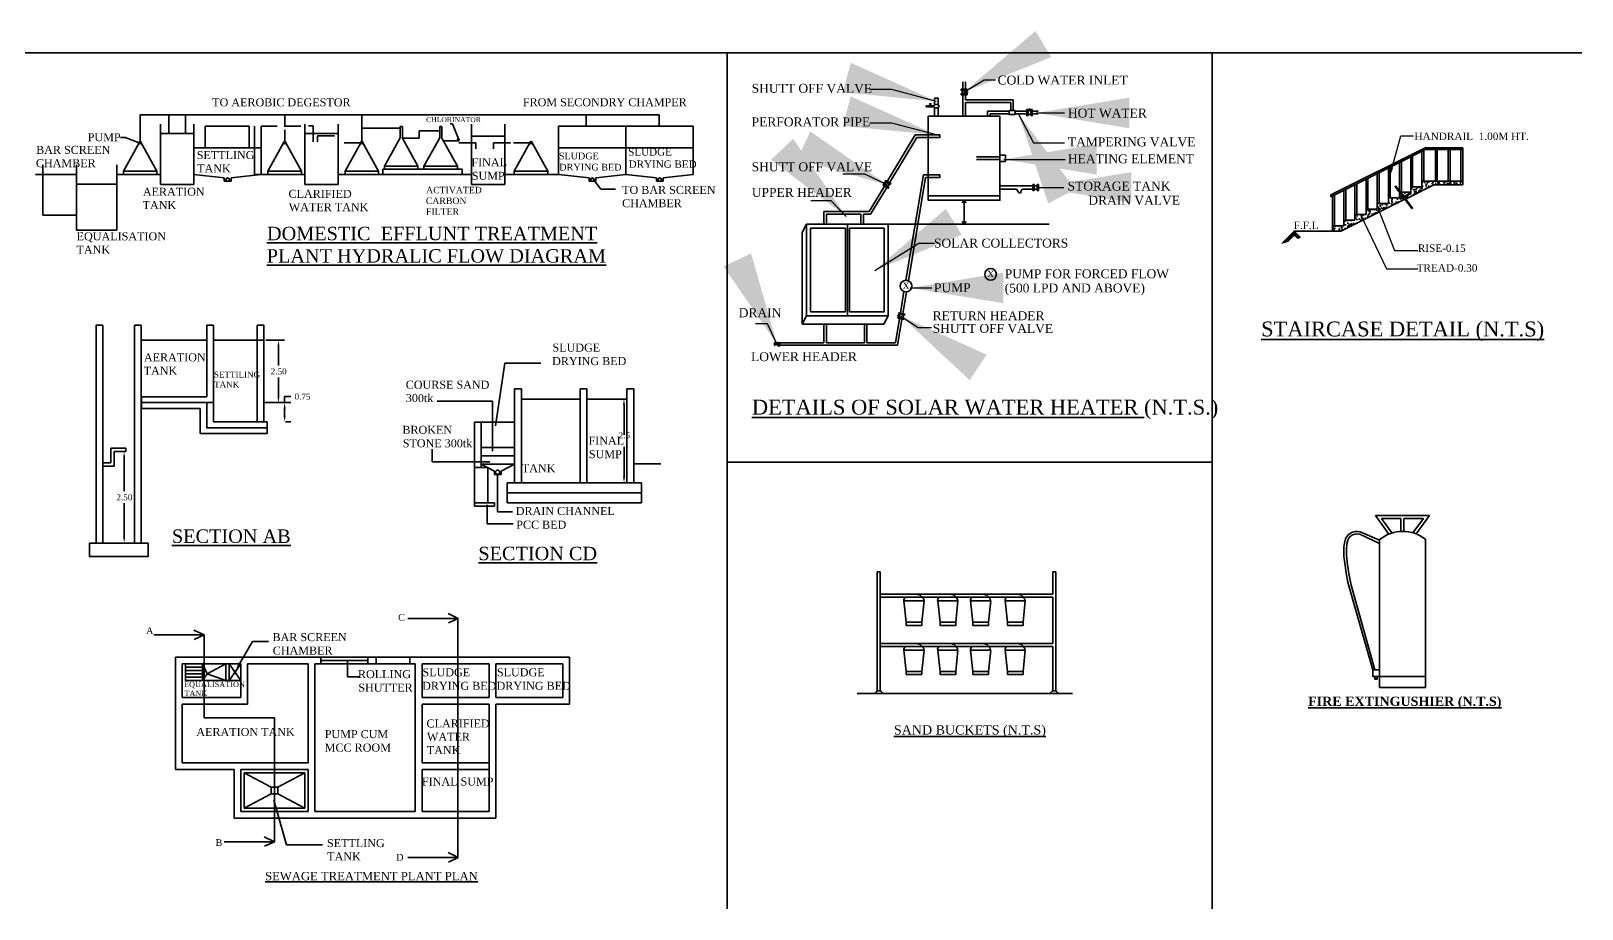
# Model space of a CAD drawing. Header units: metres. Extents: x 147 to 5559, y -3930 to 29.
# Drawn here: x 4072.71 to 4114.46, y -1648.63 to -1624.99 of the extents above; entities that cross this region are included whole.
import ezdxf

# ---------------------------------------------------------------- set-up
doc = ezdxf.new("R2010")
doc.units = ezdxf.units.M
doc.header["$MEASUREMENT"] = 0
doc.styles.add('POP', font='georgia.ttf')
doc.styles.get("Standard").update_dxf_attribs({"font": 'times.ttf'})
doc.dimstyles.new('ISO-25', dxfattribs={"dimtxt": 2.5, "dimasz": 2.5, "dimexe": 1.25, "dimexo": 0.625, "dimtad": 1, "dimtxsty": 'Standard', "dimcen": 2.5, "dimadec": 0, "dimazin": 0, "dimtfac": 1, "dimtmove": 0, "dimatfit": 3, "dimfxl": 0, "dimarcsym": 0})
doc.dimstyles.get("Standard").update_dxf_attribs({"dimtxt": 0.3, "dimasz": 0.18, "dimexe": 0.08, "dimexo": 0.5, "dimgap": 0.09, "dimtad": 0, "dimtih": 1, "dimtoh": 1, "dimzin": 0, "dimdsep": 46, "dimtxsty": 'Standard', "dimcen": 0.09, "dimadec": 0, "dimazin": 0, "dimtfac": 1, "dimtofl": 0, "dimtmove": 0, "dimatfit": 3, "dimfxl": 0, "dimtolj": 1, "dimtzin": 0, "dimarcsym": 0})
pattern_1 = [(50, (3964.50824, -1627.2041), (0.21517805, -0.01882564), [0.0225, -0.2475]), (355, (3964.50824, -1627.2041), (-0.0416254, 0.22565764), [0.018, -0.198]), (100.4514, (3964.52618, -1627.20567), (0.1735528, 0.20683186), [0.01912206, -0.21034263]), (46.1842, (3964.50824, -1627.1441), (0.3201723, -0.0496557), [0.03375, -0.37125]), (96.6356, (3964.53492, -1627.14824), (0.2803988, 0.29223536), [0.0286831, -0.3155139]), (351.1842, (3964.50824, -1627.1441), (0.2803986, 0.2922356), [0.027, -0.297]), (21, (3964.53824, -1627.1591), (0.17907212, -0.12078567), [0.0225, -0.2475]), (326, (3964.53824, -1627.1591), (0.0729946, 0.217545), [0.018, -0.198]), (71.4514, (3964.55317, -1627.16917), (0.2520668, 0.09675915), [0.01912206, -0.21034263]), (37.5, (3964.50824, -1627.204105), (0.003647957, 0.099868156), [0, -0.1956, 0, -0.201, 0, -0.19875]), (7.5, (3964.50824, -1627.2041), (0.07892086, 0.11832351), [0, -0.1146, 0, -0.1911, 0, -0.07575]), (327.5, (3964.44134, -1627.204105), (0.16014673, -0.00676646), [0, -0.075, 0, -0.234, 0, -0.3105]), (317.5, (3964.41134, -1627.2041), (0.17495585, 0.0300315), [0, -0.0975, 0, -0.1554, 0, -0.2205])]

msp = doc.modelspace()

# ---------------------------------------------------------------- hatches: boundary and pattern name
at = {"lineweight": 35}
h = msp.add_hatch(dxfattribs=at)
h.set_pattern_fill('AR-CONC', color=256, scale=0.03, style=0)
h.set_pattern_definition(pattern_1)
h.paths.add_polyline_path([(4110.472, -1629.134), (4111.249, -1629.134), (4111.249, -1629.034), (4110.149, -1629.034), (4110.149, -1629.184), (4109.849, -1629.184), (4109.849, -1629.334), (4109.549, -1629.334), (4109.549, -1629.484), (4109.249, -1629.484), (4109.249, -1629.634), (4108.949, -1629.634), (4108.949, -1629.784), (4108.649, -1629.784), (4108.649, -1629.934), (4108.349, -1629.934), (4108.349, -1630.084), (4108.049, -1630.084), (4108.049, -1630.234), (4107.749, -1630.234), (4107.749, -1630.384), (4107.972, -1630.384)])
h = msp.add_hatch(dxfattribs=at)
h.set_pattern_fill('AR-CONC', color=256, scale=0.03, style=0)
h.set_pattern_definition(pattern_1)
h.paths.add_polyline_path([(4110.472, -1629.134), (4111.249, -1629.134), (4111.249, -1629.034), (4110.149, -1629.034), (4110.149, -1629.184), (4109.849, -1629.184), (4109.849, -1629.334), (4109.549, -1629.334), (4109.549, -1629.484), (4109.249, -1629.484), (4109.249, -1629.634), (4108.949, -1629.634), (4108.949, -1629.784), (4108.649, -1629.784), (4108.649, -1629.934), (4108.349, -1629.934), (4108.349, -1630.084), (4108.049, -1630.084), (4108.049, -1630.234), (4107.749, -1630.234), (4107.749, -1630.384), (4107.972, -1630.384)])

# ---------------------------------------------------------------- linework, layer by layer
for p, q in [((4045.507, -1625.583), (4114.459, -1625.583)), ((4091.453, -1625.583), (4091.453, -1648.626)), ((4104.507, -1648.626), (4104.507, -1625.583)), ((4097.795, -1626.562), (4097.795, -1626.364)), ((4097.864, -1626.562), (4097.864, -1626.364)), ((4097.036, -1626.983), (4097.036, -1626.8)), ((4097.036, -1626.8), (4097.127, -1626.8)), ((4097.127, -1626.98), (4097.127, -1626.8)), ((4097.784, -1626.596), (4097.875, -1626.596)), ((4097.795, -1627.288), (4097.795, -1626.709)), ((4097.864, -1626.844), (4097.864, -1626.709)), ((4097.884, -1626.628), (4097.914, -1626.628)), ((4097.884, -1626.643), (4097.914, -1626.643)), ((4097.914, -1626.628), (4097.914, -1626.621)), ((4097.914, -1626.621), (4097.921, -1626.621)), ((4097.914, -1626.643), (4097.914, -1626.649)), ((4097.914, -1626.649), (4097.921, -1626.649)), ((4097.921, -1626.621), (4097.921, -1626.649)), ((4097.016, -1627.003), (4096.809, -1627.003)), ((4096.809, -1627.029), (4096.809, -1627.003)), ((4097.016, -1627.029), (4096.809, -1627.029)), ((4096.9, -1626.965), (4096.9, -1626.953)), ((4096.9, -1626.953), (4096.938, -1626.953)), ((4096.912, -1626.965), (4096.9, -1626.965)), ((4096.912, -1627.012), (4096.912, -1626.965)), ((4096.912, -1627.012), (4096.926, -1627.012)), ((4096.926, -1627.012), (4096.926, -1626.965)), ((4096.926, -1626.965), (4096.938, -1626.965)), ((4096.938, -1626.965), (4096.938, -1626.953)), ((4097.036, -1627.288), (4097.036, -1627.049)), ((4097.127, -1627.288), (4097.127, -1627.052)), ((4097.864, -1626.844), (4099.153, -1626.844)), ((4097.864, -1627.288), (4097.864, -1626.913)), ((4097.864, -1626.913), (4099.085, -1626.913)), ((4098.463, -1627.153), (4099.039, -1627.153)), ((4098.463, -1627.153), (4098.463, -1627.288)), ((4098.531, -1627.222), (4099.039, -1627.222)), ((4098.531, -1627.222), (4098.531, -1627.288)), ((4099.085, -1626.913), (4099.085, -1627.136)), ((4099.153, -1626.844), (4099.153, -1627.136)), ((4099.199, -1627.153), (4099.516, -1627.153)), ((4099.199, -1627.222), (4099.516, -1627.222)), ((4099.55, -1627.234), (4099.55, -1627.142)), ((4099.575, -1627.103), (4099.575, -1627.097)), ((4099.575, -1627.097), (4099.603, -1627.097)), ((4099.582, -1627.103), (4099.575, -1627.103)), ((4099.582, -1627.133), (4099.582, -1627.103)), ((4099.597, -1627.133), (4099.597, -1627.103)), ((4099.597, -1627.103), (4099.603, -1627.103)), ((4099.603, -1627.103), (4099.603, -1627.097)), ((4099.663, -1627.153), (4099.821, -1627.153)), ((4099.663, -1627.222), (4099.821, -1627.222)), ((4075.892, -1627.246), (4075.654, -1627.246)), ((4075.654, -1627.971), (4075.654, -1627.246)), ((4075.654, -1627.246), (4089.624, -1627.246)), ((4076.045, -1627.246), (4076.028, -1627.246)), ((4076.42, -1627.246), (4076.045, -1627.246)), ((4076.195, -1629.126), (4076.195, -1627.501)), ((4076.42, -1627.458), (4076.42, -1627.246)), ((4076.42, -1627.752), (4076.42, -1627.458)), ((4076.872, -1627.752), (4076.872, -1627.246)), ((4077.097, -1629.126), (4077.097, -1627.501)), ((4077.401, -1628.133), (4077.401, -1627.557)), ((4077.401, -1627.557), (4078.588, -1627.557)), ((4078.588, -1627.557), (4078.588, -1628.133)), ((4078.728, -1628.855), (4078.728, -1627.557)), ((4078.907, -1628.13), (4078.907, -1627.552)), ((4078.907, -1627.552), (4079.341, -1627.552)), ((4079.525, -1627.552), (4079.973, -1627.552)), ((4079.545, -1627.529), (4079.545, -1627.247)), ((4080.083, -1629.126), (4080.083, -1627.501)), ((4080.187, -1627.548), (4080.307, -1627.548)), ((4080.307, -1627.548), (4080.307, -1627.743)), ((4080.308, -1627.752), (4080.308, -1627.605)), ((4080.308, -1627.973), (4080.308, -1627.605)), ((4080.985, -1629.126), (4080.985, -1627.501)), ((4081.618, -1627.971), (4081.618, -1627.246)), ((4081.618, -1627.608), (4082.651, -1627.608)), ((4082.651, -1627.87), (4082.651, -1627.564)), ((4082.651, -1627.564), (4082.711, -1627.564)), ((4082.711, -1627.878), (4082.711, -1627.564)), ((4083.715, -1627.87), (4083.715, -1627.564)), ((4083.715, -1627.564), (4083.775, -1627.564)), ((4083.775, -1627.878), (4083.775, -1627.564)), ((4084.062, -1627.491), (4083.997, -1627.491)), ((4084.219, -1627.898), (4084.062, -1627.491)), ((4084.566, -1629.126), (4084.566, -1627.501)), ((4085.468, -1629.126), (4085.468, -1627.501)), ((4086.914, -1627.557), (4088.405, -1627.557)), ((4086.914, -1628.133), (4086.914, -1627.557)), ((4087.66, -1627.557), (4087.66, -1627.246)), ((4088.405, -1627.557), (4089.031, -1627.557)), ((4088.726, -1628.855), (4088.726, -1627.557)), ((4089.031, -1627.557), (4090.217, -1627.557)), ((4089.031, -1627.557), (4090.538, -1627.557)), ((4089.624, -1627.557), (4089.624, -1627.246)), ((4090.538, -1627.557), (4090.538, -1628.855)), ((4075.252, -1627.863), (4075.124, -1627.863)), ((4075.623, -1628.003), (4075.202, -1628.765)), ((4075.623, -1628.003), (4075.252, -1627.863)), ((4075.683, -1628.002), (4076.104, -1628.765)), ((4076.195, -1627.752), (4077.097, -1627.752)), ((4079.511, -1628.003), (4079.09, -1628.765)), ((4079.545, -1627.972), (4079.545, -1627.649)), ((4079.571, -1628.002), (4079.992, -1628.765)), ((4080.082, -1627.752), (4080.985, -1627.752)), ((4080.307, -1627.743), (4080.307, -1627.964)), ((4080.308, -1627.752), (4080.308, -1627.973)), ((4080.426, -1627.974), (4080.426, -1627.818)), ((4080.426, -1627.818), (4080.887, -1627.818)), ((4081.585, -1628.003), (4081.147, -1628.003)), ((4081.587, -1628.003), (4081.166, -1628.765)), ((4081.647, -1628.002), (4082.068, -1628.765)), ((4082.651, -1627.87), (4082.225, -1628.632)), ((4082.711, -1627.878), (4083.128, -1628.632)), ((4082.711, -1627.878), (4083.161, -1627.878)), ((4083.161, -1627.878), (4083.161, -1627.683)), ((4083.161, -1627.683), (4083.715, -1627.683)), ((4083.715, -1627.87), (4083.289, -1628.632)), ((4083.775, -1627.878), (4084.191, -1628.632)), ((4083.813, -1627.947), (4084.122, -1627.947)), ((4084.122, -1627.947), (4084.218, -1627.947)), ((4084.69, -1628.006), (4084.229, -1628.006)), ((4084.566, -1627.819), (4085.468, -1627.819)), ((4084.69, -1628.162), (4084.69, -1628.006)), ((4085.158, -1628.162), (4085.158, -1628.006)), ((4085.158, -1628.006), (4085.619, -1628.006)), ((4086.142, -1628.003), (4085.704, -1628.003)), ((4086.144, -1628.003), (4085.722, -1628.765)), ((4086.203, -1628.002), (4086.625, -1628.765)), ((4096.515, -1627.791), (4095.762, -1629.042)), ((4096.554, -1627.859), (4095.821, -1629.076)), ((4096.865, -1627.791), (4096.515, -1627.791)), ((4096.865, -1627.859), (4096.554, -1627.859)), ((4077.097, -1628.133), (4078.909, -1628.133)), ((4078.909, -1628.133), (4078.909, -1628.855)), ((4086.914, -1628.133), (4088.726, -1628.133)), ((4086.914, -1628.855), (4086.914, -1628.133)), ((4088.726, -1628.855), (4088.726, -1628.133)), ((4088.726, -1628.133), (4090.538, -1628.133)), ((4098.947, -1628.33), (4098.794, -1628.33)), ((4098.947, -1628.504), (4098.947, -1628.33)), ((4107.699, -1629.403), (4110.236, -1628.134)), ((4107.699, -1629.459), (4110.248, -1628.184)), ((4109.849, -1629.184), (4109.849, -1628.384)), ((4109.899, -1629.184), (4109.899, -1628.359)), ((4110.149, -1629.034), (4110.149, -1628.234)), ((4110.199, -1629.034), (4110.199, -1628.209)), ((4110.236, -1628.134), (4111.249, -1628.134)), ((4110.248, -1628.184), (4111.249, -1628.184)), ((4110.514, -1628.184), (4110.514, -1629.034)), ((4110.564, -1628.184), (4110.564, -1629.034)), ((4110.862, -1628.184), (4110.862, -1629.034)), ((4110.912, -1628.184), (4110.912, -1629.034)), ((4111.199, -1629.034), (4111.199, -1628.184)), ((4111.249, -1629.034), (4111.249, -1628.134)), ((4072.837, -1628.855), (4073.938, -1628.855)), ((4073.036, -1628.595), (4073.036, -1629.949)), ((4073.938, -1629.949), (4073.938, -1628.595)), ((4073.938, -1628.595), (4073.938, -1630.35)), ((4075.021, -1630.35), (4075.021, -1628.595)), ((4075.021, -1628.855), (4076.195, -1628.855)), ((4075.202, -1628.855), (4075.202, -1628.765)), ((4075.202, -1628.765), (4076.104, -1628.765)), ((4076.104, -1628.855), (4076.104, -1628.765)), ((4076.195, -1628.855), (4076.195, -1629.126)), ((4077.097, -1628.855), (4077.917, -1628.945)), ((4078.909, -1628.855), (4078.097, -1628.945)), ((4078.728, -1628.855), (4079.191, -1628.855)), ((4078.909, -1628.855), (4079.51, -1628.855)), ((4078.909, -1628.855), (4080.083, -1628.855)), ((4079.09, -1628.765), (4079.992, -1628.765)), ((4079.09, -1628.765), (4079.09, -1628.855)), ((4079.992, -1628.765), (4079.992, -1628.855)), ((4080.985, -1628.855), (4084.566, -1628.855)), ((4080.985, -1628.855), (4082.158, -1628.855)), ((4081.166, -1628.855), (4081.166, -1628.765)), ((4081.166, -1628.765), (4082.068, -1628.765)), ((4082.068, -1628.855), (4082.068, -1628.765)), ((4082.187, -1628.854), (4082.187, -1628.71)), ((4082.187, -1628.71), (4084.318, -1628.71)), ((4082.225, -1628.71), (4082.225, -1628.632)), ((4082.225, -1628.632), (4083.128, -1628.632)), ((4083.128, -1628.71), (4083.128, -1628.632)), ((4083.289, -1628.71), (4083.289, -1628.632)), ((4083.289, -1628.632), (4084.191, -1628.632)), ((4084.191, -1628.71), (4084.191, -1628.632)), ((4084.318, -1628.71), (4084.318, -1628.855)), ((4085.468, -1628.855), (4086.914, -1628.855)), ((4085.722, -1628.855), (4085.722, -1628.765)), ((4085.722, -1628.765), (4086.625, -1628.765)), ((4086.625, -1628.855), (4086.625, -1628.765)), ((4086.914, -1628.855), (4087.734, -1628.945)), ((4088.726, -1628.855), (4087.914, -1628.945)), ((4088.726, -1628.855), (4089.546, -1628.945)), ((4090.538, -1628.855), (4089.726, -1628.945)), ((4096.733, -1628.867), (4096.261, -1631.702)), ((4096.733, -1628.867), (4096.865, -1628.867)), ((4097.176, -1628.867), (4097.176, -1628.936)), ((4098.794, -1628.504), (4098.947, -1628.504)), ((4108.949, -1629.634), (4108.949, -1628.834)), ((4108.999, -1629.634), (4108.999, -1628.809)), ((4109.249, -1629.484), (4109.249, -1628.684)), ((4109.299, -1629.484), (4109.299, -1628.659)), ((4109.549, -1629.334), (4109.549, -1628.534)), ((4109.599, -1629.334), (4109.599, -1628.509)), ((4073.938, -1629.113), (4075.021, -1629.113)), ((4076.195, -1629.126), (4077.097, -1629.126)), ((4077.917, -1628.945), (4077.917, -1629.036)), ((4077.917, -1629.036), (4078.097, -1629.036)), ((4078.097, -1628.945), (4078.097, -1629.036)), ((4080.083, -1629.126), (4080.985, -1629.126)), ((4084.566, -1629.126), (4085.468, -1629.126)), ((4087.734, -1628.945), (4087.734, -1629.036)), ((4087.734, -1629.036), (4087.914, -1629.036)), ((4087.841, -1628.983), (4088.052, -1629.253)), ((4087.914, -1628.945), (4087.914, -1629.036)), ((4088.052, -1629.253), (4088.447, -1629.253)), ((4089.546, -1628.945), (4089.546, -1629.036)), ((4089.546, -1629.036), (4089.726, -1629.036)), ((4089.726, -1628.945), (4089.726, -1629.036)), ((4095.686, -1629.168), (4095.274, -1629.853)), ((4095.745, -1629.203), (4095.312, -1629.921)), ((4095.667, -1629.088), (4095.681, -1629.064)), ((4095.673, -1629.092), (4095.667, -1629.088)), ((4095.676, -1629.086), (4095.673, -1629.092)), ((4095.702, -1629.101), (4095.676, -1629.086)), ((4095.687, -1629.067), (4095.681, -1629.064)), ((4095.684, -1629.073), (4095.687, -1629.067)), ((4095.709, -1629.088), (4095.684, -1629.073)), ((4095.773, -1629.179), (4095.693, -1629.133)), ((4096.791, -1628.936), (4096.328, -1631.716)), ((4096.791, -1628.936), (4096.865, -1628.936)), ((4098.794, -1629.159), (4099.68, -1629.159)), ((4098.794, -1629.25), (4099.237, -1629.25)), ((4099.237, -1629.25), (4099.315, -1629.355)), ((4099.417, -1629.25), (4099.68, -1629.25)), ((4108.049, -1630.084), (4108.049, -1629.284)), ((4108.099, -1630.084), (4108.099, -1629.259)), ((4108.349, -1629.934), (4108.349, -1629.134)), ((4108.399, -1629.934), (4108.399, -1629.109)), ((4108.649, -1629.784), (4108.649, -1628.984)), ((4108.699, -1629.784), (4108.699, -1628.959)), ((4109.723, -1629.509), (4110.472, -1629.134)), ((4109.723, -1629.509), (4110.472, -1629.134)), ((4109.849, -1629.334), (4109.849, -1629.184)), ((4109.849, -1629.184), (4110.149, -1629.184)), ((4109.849, -1629.334), (4109.849, -1629.184)), ((4109.849, -1629.184), (4110.149, -1629.184)), ((4110.149, -1629.184), (4110.149, -1629.034)), ((4110.149, -1629.034), (4111.249, -1629.034)), ((4110.149, -1629.184), (4110.149, -1629.034)), ((4110.149, -1629.034), (4111.249, -1629.034)), ((4110.472, -1629.134), (4111.249, -1629.134)), ((4110.472, -1629.134), (4111.249, -1629.134)), ((4111.249, -1629.034), (4111.249, -1629.134)), ((4111.249, -1629.034), (4111.249, -1629.134)), ((4098.794, -1629.425), (4096.865, -1629.425)), ((4097.83, -1629.546), (4097.778, -1629.62)), ((4097.83, -1629.546), (4097.83, -1630.192)), ((4097.83, -1629.546), (4097.881, -1629.62)), ((4107.699, -1629.459), (4107.699, -1629.403)), ((4107.749, -1630.234), (4107.749, -1629.434)), ((4107.799, -1630.234), (4107.799, -1629.409)), ((4107.972, -1630.384), (4109.694, -1629.523)), ((4107.972, -1630.384), (4109.694, -1629.523)), ((4108.949, -1629.784), (4108.949, -1629.634)), ((4108.949, -1629.634), (4109.249, -1629.634)), ((4108.949, -1629.784), (4108.949, -1629.634)), ((4108.949, -1629.634), (4109.249, -1629.634)), ((4109.249, -1629.634), (4109.249, -1629.484)), ((4109.249, -1629.484), (4109.549, -1629.484)), ((4109.249, -1629.634), (4109.249, -1629.484)), ((4109.249, -1629.484), (4109.549, -1629.484)), ((4109.549, -1629.484), (4109.549, -1629.334)), ((4109.549, -1629.334), (4109.549, -1629.334)), ((4109.549, -1629.484), (4109.549, -1629.334)), ((4109.549, -1629.334), (4109.549, -1629.334)), ((4109.574, -1629.334), (4109.849, -1629.334)), ((4109.574, -1629.334), (4109.849, -1629.334)), ((4073.036, -1629.949), (4073.938, -1629.949)), ((4095.274, -1629.853), (4094.052, -1629.853)), ((4094.052, -1629.853), (4094.052, -1630.192)), ((4095.049, -1629.921), (4094.121, -1629.921)), ((4094.121, -1629.921), (4094.121, -1630.192)), ((4095.049, -1629.921), (4095.049, -1630.192)), ((4095.312, -1629.921), (4095.118, -1629.921)), ((4095.118, -1629.921), (4095.118, -1630.192)), ((4097.83, -1630.192), (4097.778, -1630.118)), ((4097.83, -1630.192), (4097.881, -1630.118)), ((4108.049, -1630.234), (4108.049, -1630.084)), ((4108.049, -1630.084), (4108.349, -1630.084)), ((4108.049, -1630.234), (4108.049, -1630.084)), ((4108.049, -1630.084), (4108.349, -1630.084)), ((4108.349, -1630.084), (4108.349, -1629.934)), ((4108.349, -1629.934), (4108.649, -1629.934)), ((4108.349, -1630.084), (4108.349, -1629.934)), ((4108.349, -1629.934), (4108.649, -1629.934)), ((4108.649, -1629.934), (4108.649, -1629.784)), ((4108.649, -1629.784), (4108.949, -1629.784)), ((4108.649, -1629.934), (4108.649, -1629.784)), ((4108.649, -1629.784), (4108.949, -1629.784)), ((4073.938, -1630.35), (4075.021, -1630.35)), ((4093.59, -1630.192), (4093.473, -1630.419)), ((4093.473, -1630.419), (4093.473, -1632.885)), ((4094.688, -1632.658), (4094.688, -1630.192)), ((4106.384, -1630.714), (4106.714, -1630.384)), ((4106.384, -1630.714), (4106.714, -1630.384)), ((4106.422, -1630.702), (4106.714, -1630.409)), ((4106.422, -1630.702), (4106.714, -1630.409)), ((4106.459, -1630.69), (4106.714, -1630.435)), ((4106.459, -1630.69), (4106.714, -1630.435)), ((4106.496, -1630.679), (4106.714, -1630.46)), ((4106.496, -1630.679), (4106.714, -1630.46)), ((4106.533, -1630.667), (4106.714, -1630.486)), ((4106.533, -1630.667), (4106.714, -1630.486)), ((4107.749, -1630.384), (4106.714, -1630.384)), ((4106.886, -1630.555), (4106.714, -1630.384)), ((4107.749, -1630.384), (4106.714, -1630.384)), ((4106.886, -1630.555), (4106.714, -1630.384)), ((4106.867, -1630.561), (4106.714, -1630.409)), ((4106.867, -1630.561), (4106.714, -1630.409)), ((4106.847, -1630.568), (4106.714, -1630.435)), ((4106.847, -1630.568), (4106.714, -1630.435)), ((4106.828, -1630.574), (4106.714, -1630.46)), ((4106.828, -1630.574), (4106.714, -1630.46)), ((4106.808, -1630.58), (4106.714, -1630.486)), ((4106.808, -1630.58), (4106.714, -1630.486)), ((4107.749, -1630.384), (4107.749, -1630.234)), ((4107.749, -1630.234), (4108.049, -1630.234)), ((4107.749, -1630.384), (4107.749, -1630.234)), ((4107.749, -1630.234), (4108.049, -1630.234)), ((4107.749, -1630.384), (4107.749, -1630.384)), ((4107.749, -1630.384), (4107.972, -1630.384)), ((4107.749, -1630.384), (4107.749, -1630.384)), ((4107.749, -1630.384), (4107.972, -1630.384)), ((4096.211, -1632.005), (4096.114, -1632.589)), ((4096.279, -1632.014), (4096.181, -1632.601)), ((4093.59, -1632.658), (4093.473, -1632.885)), ((4095.786, -1632.658), (4095.669, -1632.885)), ((4096.048, -1632.666), (4096.053, -1632.638)), ((4096.06, -1632.639), (4096.053, -1632.638)), ((4096.059, -1632.646), (4096.06, -1632.639)), ((4096.088, -1632.651), (4096.059, -1632.646)), ((4074.465, -1638.775), (4074.465, -1632.909)), ((4074.465, -1632.909), (4074.645, -1632.909)), ((4074.645, -1632.909), (4074.645, -1638.775)), ((4075.503, -1638.775), (4075.503, -1632.909)), ((4075.503, -1632.909), (4075.683, -1632.909)), ((4075.683, -1632.909), (4075.683, -1638.775)), ((4077.448, -1632.909), (4077.626, -1632.909)), ((4077.448, -1632.909), (4077.448, -1634.837)), ((4077.626, -1635.514), (4077.626, -1632.909)), ((4078.799, -1632.909), (4078.979, -1632.909)), ((4078.799, -1635.514), (4078.799, -1632.909)), ((4078.979, -1635.514), (4078.979, -1632.909)), ((4093.473, -1632.885), (4095.669, -1632.885)), ((4094.052, -1633.382), (4094.052, -1632.885)), ((4094.121, -1633.382), (4094.121, -1632.885)), ((4095.146, -1633.382), (4095.146, -1632.885)), ((4095.215, -1633.382), (4095.215, -1632.885)), ((4096.089, -1632.734), (4095.982, -1633.382)), ((4096.157, -1632.746), (4096.04, -1633.451)), ((4096.055, -1632.667), (4096.048, -1632.666)), ((4096.056, -1632.66), (4096.055, -1632.667)), ((4096.086, -1632.666), (4096.056, -1632.66)), ((4096.178, -1632.716), (4096.088, -1632.699)), ((4075.683, -1633.315), (4077.448, -1633.315)), ((4077.626, -1633.315), (4078.979, -1633.315)), ((4079.036, -1633.315), (4079.537, -1633.315)), ((4079.374, -1633.478), (4079.374, -1633.993)), ((4092.736, -1633.375), (4092.725, -1633.375)), ((4092.725, -1633.382), (4092.725, -1633.375)), ((4092.725, -1633.382), (4092.725, -1633.451)), ((4092.725, -1633.451), (4092.725, -1633.458)), ((4092.736, -1633.458), (4092.725, -1633.458)), ((4092.736, -1633.375), (4092.736, -1633.458)), ((4092.804, -1633.4), (4092.736, -1633.4)), ((4092.804, -1633.433), (4092.736, -1633.433)), ((4092.804, -1633.375), (4092.804, -1633.458)), ((4092.804, -1633.375), (4092.815, -1633.375)), ((4092.804, -1633.458), (4092.815, -1633.458)), ((4092.815, -1633.382), (4092.815, -1633.375)), ((4092.87, -1633.382), (4092.815, -1633.382)), ((4092.815, -1633.382), (4092.815, -1633.451)), ((4092.845, -1633.451), (4092.815, -1633.451)), ((4092.815, -1633.451), (4092.815, -1633.458)), ((4092.834, -1633.469), (4092.845, -1633.451)), ((4092.844, -1633.482), (4092.834, -1633.469)), ((4092.87, -1633.451), (4092.844, -1633.482)), ((4094.052, -1633.382), (4092.87, -1633.382)), ((4092.87, -1633.451), (4092.87, -1633.382)), ((4096.04, -1633.451), (4092.87, -1633.451)), ((4095.146, -1633.382), (4094.121, -1633.382)), ((4095.982, -1633.382), (4095.215, -1633.382)), ((4079.374, -1634.833), (4079.374, -1634.318)), ((4085.217, -1635.618), (4085.47, -1633.931)), ((4085.47, -1633.931), (4086.434, -1633.931)), ((4085.731, -1637.155), (4085.731, -1634.628)), ((4085.731, -1634.628), (4085.731, -1634.808)), ((4085.731, -1634.628), (4085.912, -1634.628)), ((4085.912, -1634.628), (4085.912, -1637.155)), ((4087.491, -1634.628), (4087.491, -1637.155)), ((4087.491, -1634.628), (4087.672, -1634.628)), ((4087.672, -1634.628), (4087.672, -1637.155)), ((4088.755, -1634.628), (4088.755, -1637.155)), ((4088.755, -1634.628), (4088.935, -1634.628)), ((4088.935, -1634.628), (4088.935, -1637.155)), ((4075.685, -1634.837), (4077.448, -1634.837)), ((4075.685, -1635.153), (4075.685, -1634.837)), ((4075.685, -1634.837), (4075.685, -1634.995)), ((4075.685, -1634.995), (4077.626, -1634.995)), ((4075.685, -1635.153), (4077.265, -1635.153)), ((4077.265, -1635.153), (4077.265, -1635.83)), ((4077.448, -1634.995), (4077.448, -1635.672)), ((4078.979, -1634.995), (4079.594, -1634.995)), ((4079.036, -1634.995), (4079.537, -1634.995)), ((4079.541, -1634.995), (4079.541, -1634.833)), ((4079.541, -1634.833), (4079.703, -1634.833)), ((4079.541, -1635.352), (4079.541, -1635.158)), ((4079.563, -1634.995), (4079.703, -1634.995)), ((4085.135, -1634.956), (4083.644, -1634.956)), ((4085.135, -1636.302), (4085.135, -1634.956)), ((4085.912, -1634.898), (4087.491, -1634.898)), ((4087.672, -1634.898), (4088.755, -1634.898)), ((4088.631, -1634.898), (4088.513, -1634.898)), ((4088.675, -1635.061), (4088.675, -1635.864)), ((4079.07, -1635.514), (4077.626, -1635.514)), ((4079.07, -1635.514), (4078.979, -1635.514)), ((4079.07, -1635.83), (4079.07, -1635.514)), ((4079.563, -1635.514), (4079.703, -1635.514)), ((4084.648, -1637.782), (4084.648, -1635.525)), ((4084.648, -1635.525), (4084.648, -1635.706)), ((4084.648, -1635.525), (4084.829, -1635.525)), ((4084.829, -1635.525), (4084.829, -1636.654)), ((4084.829, -1635.525), (4085.731, -1635.525)), ((4077.265, -1635.83), (4079.07, -1635.83)), ((4079.07, -1635.672), (4077.448, -1635.672)), ((4074.864, -1636.618), (4074.864, -1636.221)), ((4074.864, -1636.221), (4075.265, -1636.221)), ((4074.954, -1636.709), (4074.954, -1636.311)), ((4074.954, -1636.311), (4075.265, -1636.311)), ((4075.221, -1636.311), (4075.265, -1636.311)), ((4075.265, -1636.221), (4075.265, -1636.311)), ((4083.51, -1636.59), (4083.51, -1636.247)), ((4084.829, -1636.202), (4085.731, -1636.202)), ((4088.675, -1636.992), (4088.675, -1636.189)), ((4074.645, -1636.618), (4074.864, -1636.618)), ((4074.645, -1636.709), (4074.954, -1636.709)), ((4075.221, -1636.473), (4075.221, -1637.381)), ((4085.065, -1636.59), (4083.51, -1636.59)), ((4084.829, -1636.744), (4084.648, -1636.744)), ((4084.648, -1636.744), (4085.009, -1636.744)), ((4084.829, -1636.428), (4085.731, -1636.428)), ((4084.829, -1636.654), (4085.731, -1636.654)), ((4084.829, -1636.654), (4084.829, -1636.744)), ((4084.83, -1636.652), (4085.19, -1636.837)), ((4085.009, -1636.744), (4085.009, -1637.692)), ((4085.731, -1636.654), (4085.37, -1636.839)), ((4085.731, -1636.654), (4085.731, -1637.155)), ((4088.935, -1636.641), (4089.662, -1636.641)), ((4091.453, -1636.596), (4104.507, -1636.596)), ((4085.19, -1636.837), (4085.19, -1636.93)), ((4085.19, -1636.837), (4085.19, -1636.93)), ((4085.19, -1636.839), (4085.19, -1636.93)), ((4085.19, -1636.839), (4085.19, -1636.93)), ((4085.19, -1636.93), (4085.19, -1636.93)), ((4085.19, -1636.93), (4085.37, -1636.93)), ((4085.272, -1636.9), (4085.272, -1637.934)), ((4085.37, -1636.839), (4085.37, -1636.93)), ((4085.529, -1637.425), (4085.529, -1637.155)), ((4085.529, -1637.155), (4088.688, -1637.155)), ((4088.688, -1637.155), (4085.98, -1637.155)), ((4088.631, -1637.155), (4088.513, -1637.155)), ((4088.688, -1637.155), (4089.144, -1637.155)), ((4089.144, -1637.155), (4089.144, -1637.696)), ((4085.529, -1637.696), (4085.529, -1637.425)), ((4085.529, -1637.425), (4088.688, -1637.425)), ((4089.144, -1637.425), (4085.529, -1637.425)), ((4088.688, -1637.425), (4085.98, -1637.425)), ((4075.221, -1638.613), (4075.221, -1637.706)), ((4085.19, -1637.692), (4084.648, -1637.692)), ((4085.19, -1637.783), (4084.648, -1637.783)), ((4084.99, -1637.747), (4084.99, -1638.26)), ((4085.19, -1637.783), (4085.19, -1637.692)), ((4085.272, -1637.934), (4085.674, -1637.934)), ((4088.688, -1637.696), (4085.529, -1637.696)), ((4089.144, -1637.696), (4088.688, -1637.696)), ((4084.99, -1638.26), (4085.688, -1638.26)), ((4074.465, -1638.775), (4074.284, -1638.775)), ((4074.284, -1638.775), (4074.284, -1639.136)), ((4075.864, -1638.775), (4074.465, -1638.775)), ((4075.221, -1638.775), (4075.383, -1638.775)), ((4075.864, -1638.775), (4075.683, -1638.775)), ((4075.683, -1638.775), (4075.683, -1638.775)), ((4075.864, -1639.136), (4075.864, -1638.775)), ((4074.284, -1639.136), (4075.864, -1639.136)), ((4084.206, -1640.804), (4082.852, -1640.804)), ((4084.21, -1640.805), (4083.938, -1640.672)), ((4084.21, -1640.805), (4083.948, -1640.927)), ((4084.206, -1640.804), (4084.206, -1647.242)), ((4077.372, -1641.25), (4076.018, -1641.25)), ((4077.372, -1641.25), (4077.099, -1641.117)), ((4077.372, -1641.25), (4077.109, -1641.372)), ((4077.372, -1641.25), (4077.372, -1643.48)), ((4078.26, -1642.132), (4078.676, -1641.427)), ((4078.676, -1641.427), (4079.107, -1641.427)), ((4076.605, -1641.847), (4087.209, -1641.847)), ((4076.605, -1641.847), (4076.605, -1644.87)), ((4076.785, -1642.028), (4078.365, -1642.028)), ((4076.785, -1642.028), (4076.785, -1642.93)), ((4076.876, -1642.028), (4076.876, -1642.479)), ((4076.876, -1642.118), (4077.327, -1642.118)), ((4076.876, -1642.208), (4077.327, -1642.208)), ((4077.327, -1642.028), (4077.327, -1642.479)), ((4077.327, -1642.028), (4077.456, -1642.293)), ((4077.456, -1642.293), (4077.959, -1642.028)), ((4077.959, -1642.028), (4077.959, -1642.479)), ((4078.049, -1642.028), (4078.049, -1642.479)), ((4078.049, -1642.479), (4078.365, -1642.028)), ((4078.049, -1642.028), (4078.365, -1642.479)), ((4078.365, -1642.028), (4078.365, -1642.93)), ((4078.545, -1642.028), (4080.17, -1642.028)), ((4078.545, -1642.028), (4078.545, -1643.111)), ((4080.17, -1644.69), (4080.17, -1642.028)), ((4080.35, -1642.028), (4083.058, -1642.028)), ((4080.35, -1645.999), (4080.35, -1642.028)), ((4080.516, -1642.028), (4080.516, -1641.847)), ((4080.516, -1641.937), (4081.78, -1641.937)), ((4081.231, -1641.942), (4081.231, -1642.374)), ((4081.78, -1642.028), (4081.78, -1641.847)), ((4082.005, -1642.028), (4082.005, -1641.847)), ((4082.908, -1642.028), (4082.908, -1641.847)), ((4083.058, -1642.028), (4083.058, -1645.999)), ((4083.238, -1642.028), (4085.043, -1642.028)), ((4083.238, -1642.028), (4083.238, -1642.93)), ((4085.043, -1642.028), (4085.043, -1642.93)), ((4085.224, -1642.028), (4087.029, -1642.028)), ((4085.224, -1642.028), (4085.224, -1642.93)), ((4087.029, -1642.028), (4087.029, -1642.93)), ((4087.209, -1641.847), (4087.209, -1643.111)), ((4076.876, -1642.298), (4077.327, -1642.298)), ((4076.876, -1642.389), (4077.327, -1642.389)), ((4076.876, -1642.479), (4077.327, -1642.479)), ((4076.876, -1642.479), (4078.365, -1642.479)), ((4076.876, -1642.479), (4078.365, -1642.479)), ((4077.456, -1642.293), (4077.327, -1642.479)), ((4077.456, -1642.293), (4077.959, -1642.479)), ((4081.231, -1642.374), (4081.57, -1642.374)), ((4076.785, -1642.93), (4078.365, -1642.93)), ((4083.238, -1642.93), (4085.043, -1642.93)), ((4085.224, -1642.93), (4087.029, -1642.93)), ((4087.029, -1642.93), (4085.224, -1642.93)), ((4076.785, -1643.111), (4078.545, -1643.111)), ((4076.785, -1643.111), (4076.785, -1644.69)), ((4077.372, -1643.48), (4079.265, -1643.48)), ((4079.265, -1643.48), (4079.265, -1646.817)), ((4085.043, -1643.111), (4083.238, -1643.111)), ((4083.238, -1643.111), (4083.238, -1644.69)), ((4085.043, -1643.111), (4085.043, -1645.999)), ((4087.209, -1643.111), (4085.224, -1643.111)), ((4085.224, -1643.111), (4085.224, -1646.179)), ((4080.17, -1644.69), (4076.785, -1644.69)), ((4085.043, -1644.69), (4083.238, -1644.69)), ((4078.184, -1644.87), (4076.605, -1644.87)), ((4078.184, -1646.179), (4078.184, -1644.87)), ((4078.365, -1645.999), (4078.365, -1644.87)), ((4080.17, -1644.87), (4078.365, -1644.87)), ((4078.455, -1645.908), (4078.455, -1644.961)), ((4080.08, -1644.961), (4078.455, -1644.961)), ((4079.177, -1645.344), (4078.455, -1644.961)), ((4080.08, -1644.961), (4079.358, -1645.344)), ((4080.08, -1645.908), (4080.08, -1644.961)), ((4080.17, -1645.999), (4080.17, -1644.87)), ((4085.043, -1644.87), (4083.238, -1644.87)), ((4083.238, -1644.87), (4083.238, -1645.999)), ((4079.177, -1645.525), (4078.455, -1645.908)), ((4079.358, -1645.344), (4079.177, -1645.344)), ((4079.177, -1645.344), (4079.177, -1645.525)), ((4079.358, -1645.525), (4079.177, -1645.525)), ((4079.358, -1645.344), (4079.358, -1645.525)), ((4079.358, -1645.525), (4080.08, -1645.908)), ((4080.17, -1645.999), (4078.365, -1645.999)), ((4080.08, -1645.908), (4078.455, -1645.908)), ((4079.248, -1645.7), (4079.592, -1646.9)), ((4083.058, -1645.999), (4080.35, -1645.999)), ((4085.043, -1645.999), (4083.238, -1645.999)), ((4085.224, -1646.179), (4078.184, -1646.179)), ((4079.265, -1646.817), (4077.911, -1646.817)), ((4079.265, -1646.817), (4078.993, -1646.684)), ((4079.265, -1646.817), (4079.002, -1646.939)), ((4079.592, -1646.9), (4080.557, -1646.9)), ((4084.206, -1647.242), (4082.852, -1647.242)), ((4084.21, -1647.239), (4083.938, -1647.107)), ((4084.21, -1647.239), (4083.948, -1647.362))]:
    msp.add_line(p, q, dxfattribs=at)
at = {"lineweight": 35, "ltscale": 0.005}
for p, q in [((4097.176, -1627.791), (4096.865, -1627.791)), ((4097.176, -1627.859), (4096.865, -1627.859)), ((4097.176, -1627.791), (4097.176, -1627.859)), ((4098.794, -1628.383), (4098.164, -1628.383)), ((4098.794, -1628.451), (4098.164, -1628.451)), ((4096.865, -1628.867), (4097.176, -1628.867)), ((4096.865, -1628.936), (4097.176, -1628.936))]:
    msp.add_line(p, q, dxfattribs=at)
at = {"lineweight": 35, "ltscale": 0.03}
msp.add_line((4095.786, -1630.192), (4100.122, -1630.192), dxfattribs=at)
at = {"lineweight": 35, "ltscale": 0.1}
for p, q in [((4108.898, -1638.035), (4110.356, -1638.035)), ((4108.898, -1638.035), (4109.263, -1638.533)), ((4110.356, -1638.035), (4109.994, -1638.528)), ((4109.01, -1638.695), (4108.488, -1638.474)), ((4109.063, -1638.118), (4109.585, -1638.118)), ((4109.063, -1638.118), (4109.346, -1638.504)), ((4109.585, -1638.118), (4109.585, -1638.462)), ((4109.669, -1638.118), (4110.191, -1638.118)), ((4109.669, -1638.118), (4109.669, -1638.461)), ((4110.191, -1638.118), (4109.911, -1638.5)), ((4109.01, -1638.786), (4108.48, -1638.532)), ((4109.01, -1642.367), (4109.01, -1638.683)), ((4110.248, -1642.367), (4110.248, -1638.673)), ((4095.489, -1642.76), (4095.489, -1639.547)), ((4095.489, -1639.547), (4095.571, -1639.547)), ((4095.571, -1642.758), (4095.571, -1639.547)), ((4100.215, -1640.152), (4100.215, -1639.547)), ((4100.215, -1639.547), (4100.297, -1639.547)), ((4100.297, -1642.759), (4100.297, -1639.547)), ((4095.571, -1640.152), (4100.215, -1640.152)), ((4095.571, -1640.234), (4100.215, -1640.234)), ((4096.21, -1640.335), (4096.751, -1640.335)), ((4096.272, -1640.908), (4096.21, -1640.335)), ((4096.694, -1640.908), (4096.751, -1640.335)), ((4097.12, -1640.335), (4097.661, -1640.335)), ((4097.182, -1640.908), (4097.12, -1640.335)), ((4097.605, -1640.908), (4097.661, -1640.335)), ((4098.003, -1640.335), (4098.544, -1640.335)), ((4098.065, -1640.908), (4098.003, -1640.335)), ((4098.487, -1640.908), (4098.544, -1640.335)), ((4098.934, -1640.335), (4099.475, -1640.335)), ((4098.996, -1640.908), (4098.934, -1640.335)), ((4099.418, -1640.908), (4099.475, -1640.335)), ((4100.215, -1641.479), (4100.215, -1640.234)), ((4096.272, -1640.908), (4096.272, -1640.991)), ((4096.272, -1640.908), (4096.694, -1640.908)), ((4096.272, -1640.991), (4096.694, -1640.991)), ((4096.694, -1640.991), (4096.694, -1640.908)), ((4097.182, -1640.908), (4097.182, -1640.991)), ((4097.182, -1640.908), (4097.605, -1640.908)), ((4097.182, -1640.991), (4097.605, -1640.991)), ((4097.605, -1640.991), (4097.605, -1640.908)), ((4098.065, -1640.908), (4098.065, -1640.991)), ((4098.065, -1640.908), (4098.487, -1640.908)), ((4098.065, -1640.991), (4098.487, -1640.991)), ((4098.487, -1640.991), (4098.487, -1640.908)), ((4098.996, -1640.908), (4098.996, -1640.991)), ((4098.996, -1640.908), (4099.418, -1640.908)), ((4098.996, -1640.991), (4099.418, -1640.991)), ((4099.418, -1640.991), (4099.418, -1640.908)), ((4095.571, -1642.758), (4095.57, -1641.564)), ((4095.571, -1641.479), (4100.215, -1641.479)), ((4095.571, -1641.561), (4100.215, -1641.561)), ((4096.21, -1641.662), (4096.751, -1641.662)), ((4096.272, -1642.235), (4096.21, -1641.662)), ((4096.694, -1642.235), (4096.751, -1641.662)), ((4097.12, -1641.662), (4097.661, -1641.662)), ((4097.182, -1642.235), (4097.12, -1641.662)), ((4097.605, -1642.235), (4097.661, -1641.662)), ((4098.003, -1641.662), (4098.544, -1641.662)), ((4098.065, -1642.235), (4098.003, -1641.662)), ((4098.487, -1642.235), (4098.544, -1641.662)), ((4098.934, -1641.662), (4099.475, -1641.662)), ((4098.996, -1642.235), (4098.934, -1641.662)), ((4099.418, -1642.235), (4099.475, -1641.662)), ((4100.215, -1642.757), (4100.215, -1641.561)), ((4096.272, -1642.235), (4096.272, -1642.318)), ((4096.272, -1642.235), (4096.694, -1642.235)), ((4096.694, -1642.318), (4096.694, -1642.235)), ((4097.182, -1642.235), (4097.182, -1642.318)), ((4097.182, -1642.235), (4097.605, -1642.235)), ((4097.605, -1642.318), (4097.605, -1642.235)), ((4098.065, -1642.235), (4098.065, -1642.318)), ((4098.065, -1642.235), (4098.487, -1642.235)), ((4098.487, -1642.318), (4098.487, -1642.235)), ((4098.996, -1642.235), (4098.996, -1642.318)), ((4098.996, -1642.235), (4099.418, -1642.235)), ((4099.418, -1642.318), (4099.418, -1642.235)), ((4096.272, -1642.318), (4096.694, -1642.318)), ((4097.182, -1642.318), (4097.605, -1642.318)), ((4098.065, -1642.318), (4098.487, -1642.318)), ((4098.996, -1642.318), (4099.418, -1642.318)), ((4109.009, -1642.663), (4109.01, -1642.367)), ((4109.009, -1642.663), (4110.248, -1642.663)), ((4109.01, -1642.367), (4110.248, -1642.367)), ((4110.248, -1642.367), (4110.248, -1642.663))]:
    msp.add_line(p, q, dxfattribs=at)
at = {"lineweight": 35}
for points in [[(4097.749, -1626.596), (4097.749, -1626.562), (4097.91, -1626.562), (4097.91, -1626.596)], [(4097.749, -1626.675), (4097.749, -1626.709), (4097.91, -1626.709), (4097.91, -1626.675)], [(4099.039, -1627.136), (4099.199, -1627.136), (4099.199, -1627.24), (4099.039, -1627.24)], [(4099.55, -1627.268), (4099.516, -1627.268), (4099.516, -1627.107), (4099.55, -1627.107)], [(4099.629, -1627.268), (4099.663, -1627.268), (4099.663, -1627.107), (4099.629, -1627.107)], [(4096.865, -1627.288), (4098.794, -1627.288), (4098.794, -1629.546), (4096.865, -1629.546)], [(4095.802, -1629.196), (4095.785, -1629.226), (4095.646, -1629.145), (4095.664, -1629.116)], [(4095.842, -1629.128), (4095.859, -1629.098), (4095.72, -1629.018), (4095.703, -1629.047)], [(4099.714, -1629.124), (4099.68, -1629.124), (4099.68, -1629.285), (4099.714, -1629.285)], [(4099.793, -1629.124), (4099.827, -1629.124), (4099.827, -1629.285), (4099.793, -1629.285)], [(4093.59, -1632.658), (4095.786, -1632.658), (4095.786, -1630.192), (4093.59, -1630.192)], [(4096.227, -1632.644), (4096.233, -1632.611), (4096.075, -1632.581), (4096.069, -1632.615)], [(4096.212, -1632.722), (4096.206, -1632.756), (4096.048, -1632.726), (4096.054, -1632.693)]]:
    msp.add_lwpolyline(points, close=True, dxfattribs=at)
for points in [[(4097.784, -1626.596), (4097.784, -1626.622)], [(4097.784, -1626.675), (4097.784, -1626.649)], [(4097.875, -1626.596), (4097.875, -1626.622)], [(4097.875, -1626.675), (4097.875, -1626.649)], [(4099.55, -1627.142), (4099.576, -1627.142)], [(4099.629, -1627.142), (4099.603, -1627.142)], [(4099.55, -1627.234), (4099.576, -1627.234)], [(4099.629, -1627.234), (4099.603, -1627.234)], [(4095.693, -1629.133), (4095.707, -1629.11)], [(4095.733, -1629.065), (4095.72, -1629.087)], [(4095.773, -1629.179), (4095.786, -1629.156)], [(4095.812, -1629.111), (4095.799, -1629.133)], [(4099.714, -1629.158), (4099.793, -1629.158)], [(4099.714, -1629.25), (4099.793, -1629.25)], [(4109.424, -1629.172), (4109.619, -1629.426), (4109.566, -1629.523), (4109.745, -1629.425), (4109.693, -1629.522), (4109.891, -1629.779)], [(4109.424, -1629.172), (4109.619, -1629.426), (4109.566, -1629.523), (4109.745, -1629.425), (4109.693, -1629.522), (4109.891, -1629.779)], [(4109.44, -1629.16), (4109.643, -1629.424), (4109.617, -1629.472), (4109.796, -1629.374), (4109.717, -1629.52), (4109.907, -1629.767)], [(4109.44, -1629.16), (4109.643, -1629.424), (4109.617, -1629.472), (4109.796, -1629.374), (4109.717, -1629.52), (4109.907, -1629.767)], [(4094.634, -1630.3), (4093.698, -1630.3), (4093.698, -1632.55), (4094.634, -1632.55)], [(4094.634, -1632.55), (4094.634, -1630.3)], [(4094.742, -1632.55), (4095.678, -1632.55), (4095.678, -1630.3), (4094.742, -1630.3)], [(4094.742, -1630.3), (4094.742, -1632.55)], [(4096.103, -1632.621), (4096.098, -1632.647)], [(4096.193, -1632.638), (4096.188, -1632.664)], [(4096.088, -1632.699), (4096.093, -1632.673)], [(4096.178, -1632.716), (4096.183, -1632.69)]]:
    msp.add_lwpolyline(points, dxfattribs=at)
at = {"lineweight": 35, "ltscale": 0.1}
for points in [[(4108.182, -1639.931, -0.027841), (4108.052, -1639.135, -0.072769), (4108.074, -1638.731, -0.438291), (4108.488, -1638.474)], [(4108.25, -1639.913, -0.031312), (4108.131, -1639.184, -0.061521), (4108.134, -1638.828, -0.507273), (4108.48, -1638.532)]]:
    msp.add_lwpolyline(points, format="xyb", dxfattribs=at)
for points in [[(4108.827, -1642.192), (4108.182, -1639.931)], [(4108.882, -1642.192), (4108.25, -1639.913)], [(4094.955, -1642.825), (4100.742, -1642.825)]]:
    msp.add_lwpolyline(points, dxfattribs=at)
for points in [[(4108.827, -1642.192), (4109.01, -1642.192), (4109.01, -1642.367), (4108.827, -1642.367)], [(4108.881, -1642.367), (4108.947, -1642.367), (4108.947, -1642.436), (4108.881, -1642.436)]]:
    msp.add_lwpolyline(points, close=True, dxfattribs=at)
at = {"lineweight": 35}
for centre, radius in [((4075.653, -1628.001), 0.0301), ((4079.541, -1628.001), 0.0301), ((4081.617, -1628.001), 0.0301), ((4084.216, -1627.921), 0.0263), ((4086.174, -1628.001), 0.0301), ((4078.007, -1628.991), 0.0451), ((4087.824, -1628.991), 0.0451), ((4089.636, -1628.991), 0.0451), ((4098.542, -1631.542), 0.156), ((4096.265, -1631.858), 0.156), ((4085.272, -1636.87), 0.059)]:
    msp.add_circle(centre, radius, dxfattribs=at)
for centre, radius, start, end in [((4097.788, -1626.635), 0.0138, 107.4166, 252.5834), ((4097.871, -1626.635), 0.0138, 287.4166, 72.5834), ((4099.589, -1627.146), 0.0138, 17.4166, 162.5834), ((4099.589, -1627.229), 0.0138, 197.4166, 342.5834), ((4095.717, -1629.101), 0.0138, 77.279, 222.4457), ((4095.789, -1629.143), 0.0138, 257.279, 42.4457), ((4099.324, -1629.315), 0.0407, 256.9039, 39.3843), ((4098.033, -1627.159), 2.507, 301.8459, 303.505), ((4096.099, -1632.661), 0.0138, 96.9126, 242.0794), ((4096.182, -1632.676), 0.0138, 276.9126, 62.0794)]:
    msp.add_arc(centre, radius, start, end, dxfattribs=at)
at = {"lineweight": 35, "ltscale": 0.1}
for centre, radius, start, end in [((4109.635, -1639.449), 0.988, 51.6851, 129.2388), ((4096.538, -1640.368), 0.215, 8.7782, 90.7535), ((4097.449, -1640.368), 0.215, 8.7782, 90.7535), ((4098.331, -1640.368), 0.215, 8.7782, 90.7535), ((4099.262, -1640.368), 0.215, 8.7782, 90.7535), ((4096.292, -1640.312), 0.0854, 113.6385, 195.3644), ((4097.202, -1640.312), 0.0854, 113.6385, 195.3644), ((4098.085, -1640.312), 0.0854, 113.6385, 195.3644), ((4099.016, -1640.312), 0.0854, 113.6385, 195.3644), ((4096.292, -1641.639), 0.0854, 113.6385, 195.3644), ((4096.538, -1641.695), 0.215, 8.7782, 90.7535), ((4097.202, -1641.639), 0.0854, 113.6385, 195.3644), ((4097.449, -1641.695), 0.215, 8.7782, 90.7535), ((4098.085, -1641.639), 0.0854, 113.6385, 195.3644), ((4098.331, -1641.695), 0.215, 8.7782, 90.7535), ((4099.016, -1641.639), 0.0854, 113.6385, 195.3644), ((4099.262, -1641.695), 0.215, 8.7782, 90.7535), ((4095.532, -1642.864), 0.113, 19.2688, 160.7312), ((4100.253, -1642.863), 0.113, 19.2688, 160.7312)]:
    msp.add_arc(centre, radius, start, end, dxfattribs=at)
at = {"lineweight": 35}
msp.add_ellipse((4097.084, -1627.016), major_axis=(-0.0712, 0), ratio=0.639998, dxfattribs=at)
for points in [[(4079.347, -1633.478), (4079.401, -1633.478), (4079.374, -1633.315)], [(4079.347, -1634.833), (4079.401, -1634.833), (4079.374, -1634.995)], [(4079.514, -1635.158), (4079.568, -1635.158), (4079.541, -1634.995)], [(4088.648, -1635.061), (4088.702, -1635.061), (4088.675, -1634.898)], [(4079.514, -1635.352), (4079.568, -1635.352), (4079.541, -1635.514)], [(4075.194, -1636.473), (4075.248, -1636.473), (4075.221, -1636.311)], [(4088.648, -1636.992), (4088.702, -1636.992), (4088.675, -1637.155)], [(4075.194, -1638.613), (4075.248, -1638.613), (4075.221, -1638.775)]]:
    msp.add_solid(points, dxfattribs=at)

# ---------------------------------------------------------------- texts
for s, height, p in [('COLD WATER INLET', 0.24, (4098.73, -1626.432)), ('TO AEROBIC DEGESTOR', 0.21542, (4077.591, -1627.02)), ('FROM SECONDRY CHAMPER', 0.21542, (4085.952, -1627.017)), ('SHUTT OFF VALVE', 0.24, (4092.11, -1626.655)), ('HOT WATER', 0.24, (4100.623, -1627.321)), ('CHLORINATOR', 0.13464, (4083.348, -1627.445)), ('PERFORATOR PIPE', 0.24, (4092.11, -1627.559)), ('PUMP', 0.2154, (4074.24, -1627.959)), ('TAMPERING VALVE', 0.24, (4100.623, -1628.098)), ('HANDRAIL  1.00M HT.', 0.2, (4109.951, -1627.926)), ('CHAMBER', 0.2154, (4072.846, -1628.658)), ('BAR SCREEN', 0.2154, (4072.852, -1628.299)), ('SETTLING', 0.2154, (4077.174, -1628.439)), ('FINAL', 0.2154, (4084.567, -1628.634)), ('SLUDGE', 0.1805, (4086.921, -1628.446)), ('SLUDGE', 0.1972, (4088.787, -1628.346)), ('DRYING BED', 0.1972, (4088.8, -1628.675)), ('HEATING ELEMENT', 0.24, (4100.623, -1628.553)), ('TANK', 0.2154, (4077.185, -1628.798)), ('SUMP', 0.2154, (4084.578, -1628.997)), ('DRYING BED', 0.1805, (4086.934, -1628.747)), ('SHUTT OFF VALVE', 0.24, (4092.11, -1628.768)), ('AERATION', 0.2154, (4075.725, -1629.427)), ('CLARIFIED', 0.2154, (4079.646, -1629.483)), ('ACTIVATED', 0.1737, (4083.348, -1629.36)), ('TO BAR SCREEN', 0.21542, (4088.625, -1629.377)), ('UPPER HEADER', 0.24, (4092.115, -1629.456)), ('STORAGE TANK ', 0.24, (4100.614, -1629.286)), ('TANK', 0.2154, (4075.718, -1629.786)), ('WATER TANK', 0.2154, (4079.653, -1629.842)), ('CARBON', 0.1737, (4083.341, -1629.65)), ('CHAMBER', 0.2154, (4088.623, -1629.736)), (' DRAIN VALVE', 0.24, (4101.082, -1629.669)), ('FILTER', 0.1737, (4083.346, -1629.939)), ('EQUALISATION', 0.21542, (4073.942, -1630.626)), ('%%UDOMESTIC  EFFLUNT TREATMENT', 0.361, (4079.065, -1630.624)), ('TANK', 0.2154, (4073.939, -1630.985)), ('%%UPLANT HYDRALIC FLOW DIAGRAM', 0.361, (4079.058, -1631.226)), ('SOLAR COLLECTORS', 0.24, (4097.018, -1630.821)), ('RISE-0.15', 0.2, (4110.042, -1630.937)), ('PUMP FOR FORCED FLOW', 0.24, (4098.922, -1631.647)), ('TREAD-0.30', 0.2, (4110.009, -1631.469)), ('x ', 0.24, (4096.176, -1631.931)), ('PUMP', 0.24, (4097.018, -1632.022)), ('x ', 0.24, (4098.452, -1631.614)), ('(500 LPD AND ABOVE)', 0.24, (4098.922, -1632.03)), ('DRAIN', 0.24, (4091.762, -1632.696)), ('RETURN HEADER', 0.24, (4096.982, -1632.776)), ('SHUTT OFF VALVE', 0.24, (4096.982, -1633.117)), ('SLUDGE', 0.2154, (4086.75, -1633.622)), ('AERATION', 0.2154, (4075.753, -1633.885)), ('DRYING BED', 0.2154, (4086.74, -1633.985)), ('LOWER HEADER', 0.24, (4092.094, -1633.879)), ('TANK', 0.2154, (4075.746, -1634.244)), ('SETTILING', 0.1611, (4077.636, -1634.32)), ('2.50', 0.1625, (4079.166, -1634.235)), ('TANK', 0.1611, (4077.641, -1634.589)), ('COURSE SAND', 0.21542, (4082.8, -1634.62)), ('0.75', 0.1625, (4079.808, -1634.913)), ('300tk', 0.2154, (4082.803, -1634.98)), ('%%UDETAILS OF SOLAR WATER HEATER %%U(N.T.S.)', 0.4, (4092.117, -1635.317)), ('BROKEN', 0.2154, (4082.71, -1635.835)), ('STONE 300tk', 0.21542, (4082.719, -1636.198)), ('FINAL', 0.2154, (4087.719, -1636.128)), ('2.5', 0.1625, (4088.531, -1635.957)), ('SUMP', 0.2154, (4087.73, -1636.491)), ('TANK', 0.2154, (4085.925, -1636.87)), ('2.50', 0.1625, (4075.013, -1637.623)), ('DRAIN CHANNEL', 0.21542, (4085.762, -1638.02)), ('%%USECTION AB', 0.361, (4076.507, -1638.771)), ('PCC BED', 0.2154, (4085.774, -1638.388)), ('%%USECTION CD', 0.361, (4084.754, -1639.237)), ('C', 0.18, (4082.598, -1640.867)), ('A', 0.18, (4075.812, -1641.222)), ('BAR SCREEN', 0.2154, (4079.214, -1641.415)), ('CHAMBER', 0.2154, (4079.221, -1641.778)), ('ROLLING', 0.2154, (4081.514, -1642.412)), ('SLUDGE', 0.2154, (4083.251, -1642.363)), ('SLUDGE', 0.2154, (4085.254, -1642.363)), ('EQUALISATION', 0.14532, (4076.832, -1642.652)), ('SHUTTER', 0.2154, (4081.524, -1642.775)), ('DRYING BED', 0.2154, (4083.242, -1642.726)), ('DRYING BED', 0.2154, (4085.245, -1642.726)), ('TANK', 0.1453, (4076.843, -1642.894)), ('AERATION TANK', 0.21542, (4077.164, -1643.969)), ('PUMP CUM', 0.2154, (4080.619, -1644.026)), ('WATER', 0.2154, (4083.372, -1644.099)), ('CLARIFIED', 0.2154, (4083.36, -1643.74)), ('MCC ROOM', 0.2154, (4080.62, -1644.389)), ('TANK', 0.2154, (4083.368, -1644.458)), ('FINAL SUMP', 0.2154, (4083.236, -1645.302)), ('B', 0.18, (4077.681, -1646.926)), ('SETTLING', 0.2154, (4080.68, -1646.96)), ('TANK', 0.2154, (4080.687, -1647.319)), ('D', 0.18, (4082.545, -1647.324)), ('%%USEWAGE TREATMENT PLANT PLAN', 0.22562, (4079.013, -1647.854))]:
    msp.add_text(s, height=height, dxfattribs=at).set_placement(p)
at = {"lineweight": 35, "style": 'POP'}
msp.add_text('F.F.L', height=0.2, dxfattribs=at).set_placement((4106.699, -1630.323))
at = {"lineweight": 35, "attachment_point": 1}
for s, insert, char_height, width in [('{\\LSTAIRCASE DETAIL (N.T.S)}', (4105.823, -1632.813), 0.4, 9.16597), ('{\\fTimes New Roman|b1|i0|c0|p18;\\LFIRE EXTINGUSHIER (N.T.S)}', (4107.088, -1642.91), 0.25, 5.16734), ('{\\LSAND BUCKETS (N.T.S)}', (4095.94, -1643.68), 0.25, 4.21912)]:
    msp.add_mtext(s, dxfattribs=dict(at, insert=insert, char_height=char_height, width=width))

# ---------------------------------------------------------------- leaders
at = {"lineweight": 35}
for points, dimstyle, override in [([(4097.823, -1626.638), (4098.365, -1626.31), (4098.678, -1626.31)], 'ISO-25', {"dimexe": 0.1, "dimexo": 0.1, "dimgap": 0.1}), ([(4097.088, -1626.887), (4095.885, -1626.567), (4095.288, -1626.567)], 'ISO-25', {"dimexe": 0.1, "dimexo": 0.1, "dimgap": 0.1}), ([(4097.088, -1627.79), (4095.885, -1627.471), (4095.288, -1627.471)], 'ISO-25', {"dimexe": 0.1, "dimexo": 0.1, "dimgap": 0.1}), ([(4099.772, -1627.198), (4100.53, -1627.198)], 'ISO-25', {"dimexe": 0.1, "dimexo": 0.1, "dimgap": 0.1}), ([(4099.295, -1627.23), (4099.698, -1627.998), (4100.534, -1627.998)], 'ISO-25', {"dimexe": 0.1, "dimexo": 0.1, "dimgap": 0.1}), ([(4094.654, -1629.986), (4094.251, -1629.563), (4093.707, -1629.563)], 'ISO-25', {"dimexe": 0.1, "dimexo": 0.1, "dimgap": 0.1}), ([(4095.773, -1629.141), (4095.158, -1628.849), (4094.564, -1628.849)], 'ISO-25', {"dimexe": 0.1, "dimexo": 0.1, "dimgap": 0.1}), ([(4098.897, -1628.447), (4100.55, -1628.447)], 'ISO-25', {"dimexe": 0.1, "dimexo": 0.1, "dimgap": 0.1}), ([(4109.299, -1628.86), (4109.587, -1627.817), (4109.926, -1627.817)], 'Standard', {"dimgap": 0.09, "dimtad": 0}), ([(4099.828, -1629.202), (4100.516, -1629.202)], 'ISO-25', {"dimexe": 0.1, "dimexo": 0.1, "dimgap": 0.1}), ([(4108.949, -1629.709), (4109.409, -1630.898), (4110.038, -1630.898)], 'Standard', {"dimgap": 0.09, "dimtad": 0}), ([(4095.423, -1631.438), (4096.614, -1630.705), (4097.036, -1630.705)], 'ISO-25', {"dimexe": 0.1, "dimexo": 0.1, "dimgap": 0.1}), ([(4108.499, -1629.934), (4109.198, -1631.395), (4110.038, -1631.395)], 'Standard', {"dimgap": 0.09, "dimtad": 0}), ([(4092.791, -1633.416), (4092.534, -1632.871), (4092.214, -1632.871)], 'ISO-25', {"dimexe": 0.1, "dimexo": 0.1, "dimgap": 0.1}), ([(4096.381, -1631.908), (4096.962, -1631.908)], 'ISO-25', {"dimexe": 0.1, "dimexo": 0.1, "dimgap": 0.1}), ([(4096.125, -1632.664), (4096.588, -1632.972), (4096.954, -1632.972)], 'ISO-25', {"dimexe": 0.1, "dimexo": 0.1, "dimgap": 0.1})]:
    msp.add_leader(points, dimstyle=dimstyle, override=override, dxfattribs=at)

doc.saveas('drawing.dxf')
